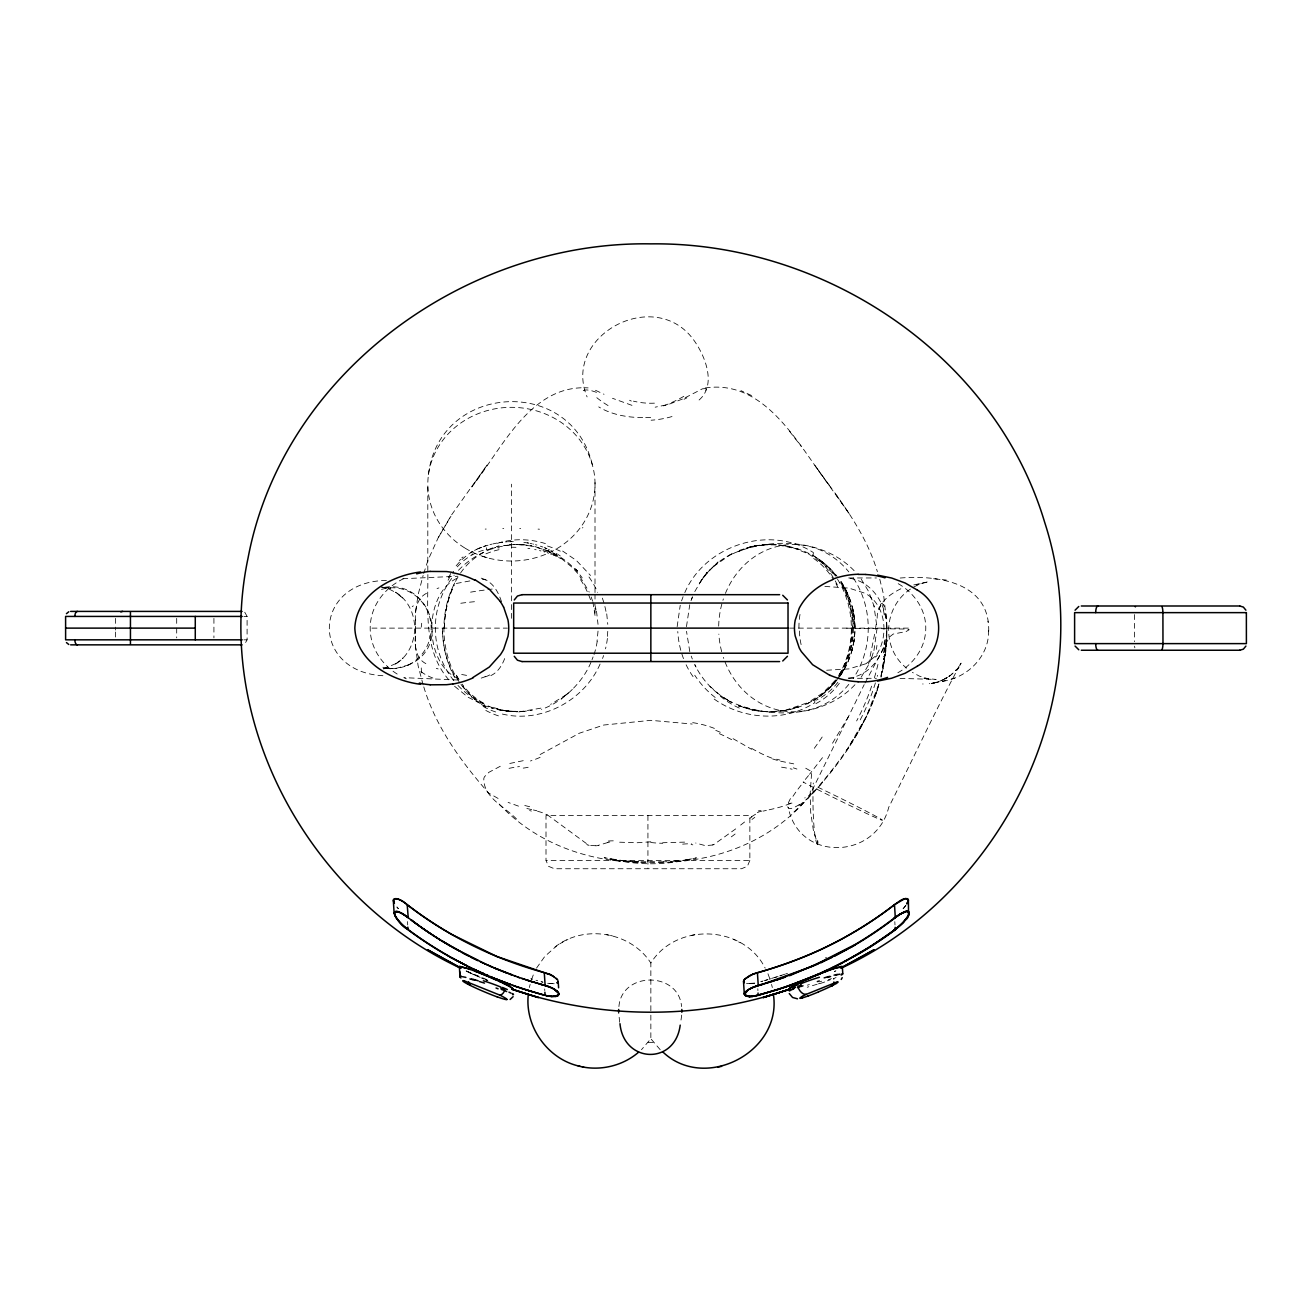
<?xml version="1.0" encoding="UTF-8"?>
<svg xmlns="http://www.w3.org/2000/svg" width="1312" height="1312" viewBox="0 0 1312 1312"><rect width="100%" height="100%" fill="white"/><g stroke="black" fill="none" stroke-linecap="round" stroke-linejoin="round"><path stroke-width="0.75" stroke-dasharray="5 3.75" d="M595.008 599.076L595.008 594.385M647.931 861.722L647.931 860.721M886.863 631.761L886.863 627.956M886.863 632.154L886.83 634.385M425.842 663.626C414.149 657.476 414.69 642.864 415.609 631.613M886.83 634.746L886.715 638.829M415.625 631.072L415.625 623.233M686.471 626.644L689.751 604.766M677.156 626.66L680.239 605.242M415.264 641.158L415.494 634.844M415.543 633.565L415.494 616.427M886.256 645.832L886.781 623.397M883.042 668.497L886.699 639.19M598.026 631.088L597.042 641.158M607.768 631.367L607.194 638.403M415.609 612.77L415.707 611.441M681.699 1015.094L680.502 1023.704M885.895 646.34L886.207 641.584A22.566 3.706 -87.4 0 1 885.879 646.406L881.057 676.156M886.01 647.964L885.567 652.753L885.797 650.818M426.498 593.286C415.97 598.748 414.592 611.95 415.609 622.429M988.625 630.334C989.33 656.361 967.305 678.025 942.262 681.371C940.819 681.797 926.108 684.356 934.341 682.863C938.769 681.666 943.164 680.108 947.002 677.566M415.74 611.064L418.085 594.795L423.12 575.46M884.337 659.805L885.403 652.753L880.795 677.238M876.154 624.446L874.94 632.22M618.92 1006.566C621.757 971.208 678.714 971.208 681.568 1006.566M874.612 634.237L868.544 664.216M884.157 660.904L882.763 668.628M877.138 618.198C876.924 602.93 890.618 593.237 903.296 587.661M749.857 860.377L747.414 866.281L741.51 868.741L554.369 868.741L548.449 866.281L546.005 860.377L546.005 815.523L749.857 815.523L749.857 860.377L546.005 860.377M428.434 474.698C438.946 383.104 571.72 375.117 592.401 465.055M873.923 650.555L877.088 628.12L873.923 605.685M244.754 612.228L247.099 616.427L247.099 639.83L244.754 644.028M529.343 987.51L530.146 984.426M878.991 608.784L879.253 607.817M878.778 684.323L866.691 715.745L846.896 749.972L856.572 734.556M793.973 811.98C831.808 776.458 864.231 733.08 879.466 682.978M878.958 683.929C867.462 725.536 840.992 760.206 813.604 792.481M861.213 677.156L868.741 664.561L872.07 656.361M883.911 658.329L883.484 659.575M423.727 573.557L428.007 560.158L438.159 537.822L450.951 516.206M871.644 657.706L874.251 649.538M875.793 694.376L877.712 688.702M681.568 600.896L683.076 596.698M691.03 600.683L692.523 596.714M592.04 659.657L593.073 656.918M531.524 979.67L533.722 973.766M691.506 599.354L692.293 597.354M590.941 662.347C584.791 677.205 573.787 689.472 561.11 699.132L572.344 689.423M684.815 592.598C705.151 545.202 769.685 524.308 813.342 552.549A8.364 4.149 -59.9 0 0 814.506 556.468A83.624 83.509 -90 0 1 837.171 576.526M866.33 716.811L866.838 715.745M600.076 664.052C583.955 701.33 539.429 724.552 499.823 713.384M694.786 591.581L701.444 580.199L710.005 569.834M808.274 798.139L864.182 684.651M865.002 683.011L889.421 637.042L893.16 634.073L906.133 631.548L909.2 629.744A104.238 4.559 -3.5 0 0 905.69 629.055L843.649 628.136M863.444 722.158L858.934 730.472M848.585 716.401L831.332 745.183M457.97 577.1C440.061 606.488 439.34 645.274 455.33 675.647L459.282 682.027M838.532 675.713C856.457 645.963 855.457 606.538 836.482 577.624M438.421 537.428L451.197 515.436L487.129 464.956L471.795 486.965C502.102 448.474 530.474 384.383 588.12 387.893M839.975 673.892C857.999 646.832 857.999 609.424 839.975 582.364M960.04 664.987L961.089 663.134L959.4 665.971M957.875 668.366C961.122 663.987 956.235 671.367 955.825 672.662C932.258 716.926 911.315 762.567 888.716 807.323C875.776 860.065 798.729 861.984 788.282 807.47M536.526 968.125L544.742 956.497L556.55 945.985M838.991 677.32C859.672 649.588 860.311 608.932 840.188 580.724M958.465 667.644C961.073 664.676 950.692 676.976 944.689 678.96L947.658 677.238M839.549 676.434L844.649 668.464L833.563 684.044L819.328 696.705L825.871 691.49M703.15 577.838L698.771 584.283L706.955 572.36L703.15 577.838C709.743 569.113 718.025 561.667 727.471 556.157C767.028 536.559 823.165 537.641 854.948 571.524M876.76 654.278C888.929 635.598 885.961 605.34 865.625 593.516M959.072 666.447L958.367 667.398M650.85 1015.176L650.85 1038.743L641.47 1049.715M822.476 757.664L809.57 774.277M650.85 1010.666L650.85 963.024C676.238 922.106 743.527 924.845 765.175 968.125M836.466 680.124L828.905 688.538L836.777 678.73M460.545 573.049C468.925 560.65 481.619 551.745 495.854 547.334L489.474 549.712M383.219 668.923L396.536 663.331L395.535 664.052C421.004 648.571 420.988 607.686 395.535 592.188L403.227 598.387L396.536 592.926L389.057 589.022L381.267 586.776M808.504 775.589L804.207 780.771M819.36 786.036L824.92 779.492M875.17 656.344L866.232 663.544M831.792 685.389L836.597 680.01M834.908 680.83L822.69 693.048L808.389 702.412M854.948 684.733C823.756 718.172 769.062 719.304 729.652 701.346M710.924 568.998L718.058 561.995L708.054 571.901M830.512 686.816C812.636 705.856 785.052 714.335 759.386 711.022M804.223 802.255C765.486 844.928 707.594 864.559 650.85 862.082C594.221 864.444 536.329 845.01 497.658 802.386M812.8 793.334L804.732 797.975M699.099 400.012C717.451 384.203 704.38 353.732 692.31 338.135C652.244 286.885 561.995 336.692 587.087 396.896M713.4 566.538L731.637 553.844M951.167 674.647L952.348 673.696M395.535 664.052L403.227 657.87L402.407 658.476M910.446 589.072C883.255 607.292 881.008 648.03 906.641 668.136M740.624 825.084L746.315 820.64M735.688 828.905L713.794 844.584M566.39 694.655L550.581 704.396M751.333 816.851L757.401 813.096M949.002 676.254L950.216 675.385L948.756 676.434M582.922 527.555L582.348 527.932M461.791 557.846L463.087 556.944M559.994 943.705L563.078 941.918M554.976 947.018C584.07 924.042 630.777 931.815 650.85 963.024M897.851 672.761C911.594 665.118 922.516 651.621 925.108 635.877A38.507 31.783 -90 0 0 925.14 620.363C922.32 603.668 910.282 589.58 895.342 582.151M459.249 560.437L460.955 559.437M945.46 678.468L946.493 677.878L945.198 678.616M407.573 665.282C452.902 647.734 430.27 578.822 383.596 587.497L390.779 588.17L379.266 587.038M840.746 581.446A83.624 83.509 -90 0 1 815.834 698.968L806.896 703.954L811.751 701.297M713.105 844.977L705.331 845.65L695.704 843.009M470.762 552.303L472.632 551.319M729.964 554.746L753.416 545.874L739.082 550.482M865.838 663.757L848.979 668.89L824.674 670.366M566.505 940.163L567.948 939.425M403.784 578.608C387.302 586.349 373.854 601.634 370.886 619.904A40.82 33.407 -90 0 0 370.853 636.353C373.608 652.704 384.646 666.857 398.864 675.04M685.208 397.716L702.412 388.828L706.66 388.483M835.35 971.06L834.465 971.503A28.536 2.247 -22.4 0 0 835.924 970.782M913.595 587.104L920.827 583.496L916.694 584.84L928.65 581.659L911.856 585.365M943.623 679.436L942.574 679.944M540.118 754.531L579.379 733.211L603.766 725.028L650.85 720.337L692.228 724.044M550.45 552.204L552.68 551.434M474.518 550.4L476.879 549.285M825.314 958.006L826.445 957.481M682.42 399.061L668.398 404.49L655.164 407.179M785.199 710.35L808.438 702.412M942.032 680.19L939.884 681.076M477.847 548.875L481.701 547.317M500.266 766.274L488.95 772.276L484.538 776.704A130.068 30.192 25.8 0 0 483.8 778.606C483.324 798.565 507.531 808.044 518.404 821.082M836.056 977.538L835.432 977.784A28.815 2.575 -17 0 1 834.153 978.391M471.762 554.336L472.697 553.976M790.726 803.502L782.378 806.404A128.1 52.562 7.8 0 1 773.604 808.766L769.144 809.799M830.316 979.752L827.429 980.802M409.18 664.708L396.65 668.251L383.596 668.759L390.779 668.087L384.81 668.694M483.16 546.776L484.62 546.268M481.242 678.107L485.243 676.697M938.342 681.666L939.162 681.371M785.576 974.012L787.495 973.34M437.044 588.547L438.88 587.924M792.989 708.513L800.763 705.872M779.918 975.898L781.788 975.292M485.096 546.104L488.031 545.185M818.409 983.836L819.623 983.442M817.196 984.23L807.257 987.214M778.082 976.489L774.441 977.637M540.938 708.136L518.273 712.039L532.262 710.317M497.428 543.332C513.861 538.018 531.95 538.773 548.17 544.513M769.144 979.26L770.898 978.736M798.828 706.938L785.675 710.35L770.439 711.744M767.881 979.621L764.01 980.736M765.7 980.261L767.422 979.769M754.761 545.907L746.971 547.727M746.512 547.924L758.238 545.382L769.734 544.185L754.203 546.071L769.98 544.513L762.469 544.841M761.337 981.474L762.649 981.114M760.681 981.671L762.338 981.212M489.983 544.644L491.951 544.136M942.262 681.371L945.378 680.567M951.331 678.944L954.628 678.091M523.226 760.681L509.335 763.551M932.832 683.142L935.636 682.486L929.257 683.7M497.527 547.088L511.532 544.726L502.184 545.89L505.809 545.366M607.948 842.468L598.338 845.338M763.289 811.078L766.356 810.406M492.918 543.906L496.822 543.086M934.554 682.765L932.16 683.273M486.67 549.859L487.654 549.662M691.26 935.456L694.917 934.652M456.363 583.463L470.877 580.74M754.712 983.147L746.249 983.541L751.448 983.639M932.258 683.257L931.438 683.404L932.537 683.208M754.416 983.213L752.088 983.574M686.602 859.852L696.459 857.884L682.42 860.934L691.375 858.852C665.036 865.51 636.664 865.313 610.326 858.852M491.574 548.908L492.558 548.744M499.265 542.676L502.644 542.2L501.2 542.381M386.433 580.429C310.304 581.462 310.304 674.794 386.433 675.828M785.248 710.35L770.554 711.744M650.85 841.796L636.861 842.763L616.919 842.107M675.122 861.213L687.176 859.786M497.937 548.006L499.396 547.842M524.013 544.775L516.354 544.447L533.935 546.235L550.433 551.68M595.681 845.732L589.449 845.404M762.288 544.89L778.065 544.841L770.554 544.513M547.645 983.278L554.304 983.705M402.784 578.723L457.888 576.247M524.833 711.383L506.596 711.252L517.387 711.744L500.085 710.136L491.393 708.021M505.514 541.922L507.416 541.79M663.495 861.902L638.206 861.886M554.189 983.721L548.301 983.377M675.467 861.164L663.314 861.886M485.21 529.097L486.194 529.048M508.351 541.725L514.419 541.643M653.081 1042.351L647.406 1042.351M684.602 842.124L662.691 842.73M510.237 541.659L511.172 541.643M502.791 528.474L503.742 528.457M705.282 387.942C767.422 378.84 799.779 448.13 831.874 488.802L814.572 464.956L849.766 514.534L834.547 492.426C852.062 516.813 868.741 542.61 877.351 571.638M824.871 586.415L848.946 588.104L865.313 593.352M848.7 577.952L876.482 577.969M243.868 616.427L247.099 616.427M372.001 628.12L507.449 628.12M789.66 628.12L908.396 628.12M243.868 639.83L247.099 639.83M848.7 678.304L876.449 678.304M511.795 547.235L515.977 547.317M900.18 578.034C937.588 574.918 989.97 582.118 988.707 631.236M900.016 678.386L936.128 679.436L923.943 678.206L928.781 678.976L919.515 676.188L912.381 672.384M457.888 680.01L404.637 677.697M923.14 683.995L922.631 683.978M519.732 528.474L520.684 528.49M383.596 587.497L391.009 587.792M517.387 711.744L502.152 710.35L511.483 711.514M770.439 544.513C790.414 544.611 810.685 551.417 825.724 564.734M538.051 529.113L539.494 529.195M625.742 861.148L638.386 861.886L614.016 859.77L626.956 861.295L604.225 857.753L620.346 861.213M625.955 861.148L638.518 861.918M758.385 710.891L738.279 705.84L753.629 710.399L769.75 712.039L753.629 710.399L740.165 706.2M933.603 578.756L937.375 579.15M942.246 579.625L946.313 580.035M523.882 542.348L529.179 543.201M785.248 545.907L777.491 544.841L798.5 549.187M527.883 548.35L529.818 548.629M523.849 544.792L522.914 544.66L531.54 545.841L530.606 545.71L546.136 550.187L560.306 557.698L572.524 567.62L578.756 574.574L589.219 592.089M500.085 710.136L501.102 710.284M507.76 711.202L508.794 711.35M754.416 710.235L762.469 711.416M466.596 675.385L458.232 673.86M527.244 542.84L528.211 543.02M534.656 549.498L536.116 549.794M460.988 684.388C471.369 698.984 488.048 708.431 505.694 710.858L488.835 706.299M530.146 543.398L532.098 543.824M535.493 810.439L536.92 810.75M533.377 809.98L535.05 810.34M606.784 934.652L608.26 934.98M610.441 935.456L612.409 935.882M531.721 809.619L526.67 808.454M780.656 761.206L793.711 763.863M785.199 545.907L793.038 547.727M533.066 544.054L533.541 544.168M497.33 709.12L500.069 709.792M539.511 550.581L540.954 550.942M631.974 405.359L612.491 398.29M535.493 544.677L536.952 545.087M541.659 981.835L542.971 982.196M541.02 981.671L542.66 982.114M777.376 760.386L771.85 758.73M487.162 557.731L482.291 556.222M535.985 980.261L537.674 980.736M543.824 551.745L544.792 552.04M530.802 978.736L532.541 979.26M438.142 668.94L436.306 668.333M454.575 686.258L467.892 697.098L484.554 705.676M518.502 806.142L508.105 802.403M547.629 552.942L548.58 553.27M792.989 547.727L808.438 553.844M483.636 705.364L492.312 708.316M540.331 546.153L542.742 547.006M481.242 578.149L485.916 579.871M550.45 553.959L551.384 554.304M544.185 547.563L547.055 548.744M498.084 798.434L488.556 793.006C461.152 761.747 435.781 727.028 423.727 686.734M487.851 980.654L485.128 979.539M545.136 547.94L546.104 548.334M487.244 980.408L486.014 979.9M553.221 555.042L554.14 555.419M715.762 730.358L720.337 732.309M466.301 970.978L487.998 980.08M482.39 978.391L484.03 979.08M482.931 978.621L481.258 977.899M480.176 977.44L477.191 976.128M595.5 390.287L604.028 394.289M477.552 976.292L475.026 975.177M555.501 556.009L556.419 556.419M474.632 974.996L473.124 974.308M473.862 974.636L472.09 973.832M403.784 677.648L406.294 678.796M751.563 395.535L740.936 390.632M548.465 549.367L549.416 549.81M471.762 973.668L466.318 971.142L467.22 971.503M556.911 554.992L547.055 550.318C561.159 555.796 573.377 565.62 582.2 577.838M468.892 972.307L470.877 973.258M550.81 550.482L551.745 550.958M558.633 557.485L560.831 558.6M733.752 939.425L735.196 940.163M738.623 941.918L740.329 942.787M805.732 768.225L811.702 771.62L810.144 793.809L810.701 812.341L813.44 830.644L817.671 844.108M733.08 738.672L751.596 749.3M562.651 551.056L576.411 560.519L590.515 575.46M808.389 553.844L822.739 563.209L834.908 575.427M709.89 686.307L720.747 695.721L731.637 702.412C715.647 694.212 702.461 680.78 694.737 664.577L697.558 669.907M724.29 698.115L731.571 702.412M556.337 553.467L557.223 554.008M558.125 554.55L560.322 555.976M547.104 814.654L587.366 844.239M714.22 699.083C743.182 719.878 784.592 722.256 814.801 702.674A8.364 4.034 58.8 0 1 815.834 698.968M660.215 1049.715L650.85 1038.743M575.394 568.703L577.444 570.9L576.083 569.441M448.819 679.829C422.3 649.424 428.532 607.03 427.81 569.998L427.81 485.801M398.208 908.658L396.946 907.166M836.269 575.476L826.954 565.636L818.426 558.928L829.217 568.211L835.58 576.132M789.43 431.172L801.37 446.523M883.156 604.422L884.255 606.554M861.213 579.1L868.741 591.696L874.251 606.702M692.31 658.985L691.227 656.098M767.963 973.766L770.16 979.67M591.22 597.042L592.516 600.912M423.12 684.831L418.085 665.627L415.396 645.471M879.794 579.297L883.599 594.795L886.781 623.134M871.644 598.551L872.07 599.896M689.8 651.67L686.52 631.318M771.538 984.426L772.342 987.51M592.86 601.847L595.123 616.181L595.008 604.258M596.501 611.08L598.026 624.348M619.674 1022.261L618.657 1012.257M606.734 613.852L607.768 624.315M886.043 613.918L886.863 627.349M817.655 840.238L817.884 842.419M987.92 621.216L987.985 622.101M894.8 921.68L894.997 924.927M757.811 988.756L757.926 990.609M544.693 988.969L544.792 990.609M407.507 921.582L407.704 924.927M415.363 645.192L415.314 644.258M511.631 618.329L511.418 484.177M1134.486 614.574L1134.486 641.683M647.931 815.523L647.931 868.216M595.008 482.554L595.008 592.827M213.922 618.378L213.922 637.878M176.694 618.378L176.694 626.168M176.694 628.12L176.694 637.878M115.554 618.378L115.554 630.072M115.554 632.023L115.554 637.878M1134.847 647.816A7.2 1.509 -90 0 1 1134.585 646.176M905.51 905.624A22.255 7.577 -37.4 0 1 903.017 908.708M470.598 973.16A29.996 2.394 22.3 0 1 467.072 971.454A27.437 2.165 22.4 0 1 465.76 970.814M457.986 685.422A83.624 83.41 -90 0 0 483.308 703.822A8.364 4.723 -63.7 0 1 485.391 707.824M453.854 680.666A83.624 83.41 -90 0 1 454.264 575.066M458.495 570.294A83.624 83.41 -90 0 1 484.325 551.958A8.364 4.822 64.5 0 0 486.539 547.711M483.554 703.117A81.688 63.484 -89.5 0 1 462.152 684.126M459.003 679.518A81.688 63.484 -89.5 0 1 455.592 673.614M495.641 711.957A103.648 79.737 -37.8 0 1 481.832 705.659M454.018 675.008A81.049 64.206 -88.7 0 1 442.538 628.12A84.87 66.961 -88.7 0 0 454.756 677.451M444.342 628.12A80.606 60.762 -87.6 0 1 454.198 585.283M485.932 553.844A103.369 73.029 26.1 0 1 499.15 549.646M448.064 580.248A81.098 65.944 72.7 0 1 453.64 571.343M457.314 566.85A81.098 65.944 72.7 0 1 483.784 550.105M557.387 701.494A93.775 85.493 58.4 0 1 541.479 709.448M597.239 641.191A72.488 56.875 -89.3 0 1 593.221 657.017M594.795 604.734A72.947 57.646 -88.6 0 1 596.288 611.146M580.494 579.625A85.313 68.667 -87.6 0 1 590.794 600.568M542.938 550.548A93.578 83.23 -33 0 1 556.239 556.026M813.653 558.469A80.196 63.517 87.5 0 1 832.808 578.428M835.941 583.643A80.196 63.517 87.5 0 1 837.663 586.89M837.86 682.322A80.754 70.241 71.1 0 1 816.376 700.132M851.8 628.071A78.917 64.632 88.5 0 1 839.483 674.794M841.369 583.988A78.228 63.566 88.6 0 1 852.439 628.087M725.421 593.385A83.624 74.784 -90 0 1 848.798 571.884M853.325 578.018A83.624 74.784 -90 0 1 853.325 678.238M848.798 684.372A83.624 74.784 -90 0 1 723.371 657.345M721.682 651.687A83.624 74.784 -90 0 1 718.845 634.09M718.681 626.136A83.624 74.784 -90 0 1 723.371 598.912M739.263 708.07A100.237 90.298 -56.4 0 1 720.337 696.229M381.513 589.4A40.36 38.72 -90 0 1 431.156 628.12A40.36 38.72 -90 0 1 381.513 666.857M817.786 787.167A50.168 1.23 26.2 0 1 876.252 816.49A50.168 1.23 26.2 0 1 863.64 812.095A50.168 1.23 26.2 0 1 803.124 782.05M817.606 844.715A46.15 5.166 90 0 1 813.276 783.034M815.408 790.332A39.376 8.561 -50.2 0 1 798.893 805.519M817.638 841.32A40.606 1.394 77.9 0 1 817.852 843.518M877.236 655.229A140.597 53.759 68.7 0 1 875.547 657.132M886.551 641.912A189.568 189.568 0 0 1 881.024 677.238M884.436 640.043A76.375 13.743 82.7 0 1 884.14 644.323M884.96 647.603A97.711 20.68 80.1 0 1 883.386 656.459M884.354 647.964A23.403 2.329 -82.9 0 1 883.402 653.327M885.6 645.717A24.305 3.575 -86.9 0 1 884.846 651.785M886.584 639.649A13.743 1.952 -87.3 0 1 886.502 641.322M877.531 675.303A200.605 192.7 -65.1 0 1 877.252 676.336M875.399 682.896A200.605 192.7 -65.1 0 1 859.983 720.304M850.028 578.362A50.168 42.017 -90 0 1 886.732 629.448A50.168 42.017 -90 0 1 847.831 678.156M822.181 737.016A248.87 151.569 -60.8 0 1 814.047 748.66M871.611 686.176A188.912 157.916 -65 0 1 856.621 720.944M877.941 664.43A154.209 102.041 -66.9 0 1 873.825 679.616M876.383 649.391A54.596 0.902 -81.9 0 1 876.957 645.406M879.335 609.211A43.772 5.658 -88.9 0 1 880.401 605.767M880.368 604.848A45.461 6.199 -90 0 1 882.73 603.914M882.976 604.389A57.58 8.151 -88 0 1 883.14 604.635M883.386 610.014A97.81 16.958 -80 0 1 884.665 618.592M792.989 796.286A41 7.626 -46.6 0 1 803.846 781.87M799.582 804.354A40.803 8.315 -45.9 0 1 790.89 797.827M470.582 592.155A335.052 46.1 2.4 0 1 492.164 589.072M460.807 603.258A314.782 59.434 9.8 0 1 477.617 601.437M412.214 606.669A106.764 16.252 72.1 0 1 413.395 605.898M421.267 627.152A110.372 12.497 -76.3 0 1 421.71 623.249M421.906 672.892A314.093 69.52 -17.7 0 1 421.611 664.856M432.878 678.042A336.02 55.662 -6.4 0 1 420.709 671.35M489.671 674.942A50.873 28.667 80.6 0 1 482.012 677.222M504.661 658.591A49.282 27.437 84 0 1 489.835 675.975M490.032 582.774A49.118 24.01 -89.9 0 1 502.25 604.192M482.308 579.215A50.955 28.274 -81.1 0 1 489.376 581.659M798.926 628.12A41.295 21.222 89.1 0 1 800.55 611.589M801.107 644.602A41.394 21.041 89.6 0 1 799.32 628.12M498.412 715.86A103.927 82.525 -35.6 0 1 484.079 709.464M485.67 706.971A86.953 67.617 -89.3 0 1 461.381 684.06M458.265 679.042A86.953 67.617 -89.3 0 1 456.543 675.893M607.407 638.436A75.243 61.467 -89.1 0 1 605.504 648.833M603.586 655.541A75.243 61.467 -89.1 0 1 602.552 658.46M602.356 598.124A76.391 62.779 -88.5 0 1 606.406 613.934M588.99 577.018A89.003 74.21 -87.6 0 1 597.698 592.352M547.53 546.038A105.518 95.612 -34.1 0 1 562.028 552.057M488.146 549.695A104.501 77.178 24.6 0 1 499.036 545.858M448.36 577.739A86.953 71.11 71.9 0 1 452.46 570.884M456.15 565.898A86.953 71.11 71.9 0 1 485.916 545.677M444.276 628.202A84.755 63.944 -87.7 0 1 454.772 582.954M693.048 676.631A77.277 64.6 88.9 0 1 685.979 664.462M683.503 658.624A77.277 64.6 88.9 0 1 677.779 631.531M715.188 697.459A99.614 86.92 -86.3 0 1 694.753 675.237M839.286 683.339A85.985 75.178 69.1 0 1 815.375 703.888M812.358 554.763A86.166 68.618 87.9 0 1 837.335 584.873M852.587 628.169A82.82 67.896 88.3 0 1 840.631 675.516M841.336 581.774A82.508 66.928 88.6 0 1 852.997 628.169M793.334 767.848A161.819 29.668 0.2 0 1 796.925 769.045M781.575 767.176A111.684 23.796 -4.4 0 1 792.12 769.226M779.951 760.074A100.909 40.852 38.3 0 1 776.688 759.222M771.768 758.123A136.956 81.918 55.4 0 1 751.645 748.398M719.304 733.638A194.684 152.963 -11.2 0 1 732.014 739.87M692.703 722.65A92.234 72.619 -11.6 0 1 716.549 729.292M540.101 757.352A110.618 71.242 -60.5 0 1 530.458 760.976M528.162 767.274A102.254 59.073 -53.3 0 1 520.356 768.422M509.023 768.356A100.384 21.222 5.4 0 1 519.486 766.569M529.605 810.521A85.313 2.034 18.5 0 1 531.376 811.078M529.622 806.683A128.412 51.348 -7 0 1 521.471 804.6M537.625 811.341A36.916 8.085 20.2 0 1 539.068 811.685A11.496 3.641 23.7 0 1 546.858 814.768M587.71 845.043A34.555 16.285 2.9 0 1 586.759 844.42M589.104 845.469A9.627 4.051 6.9 0 1 588.071 844.895M598.518 845.42A18.876 6.38 7.3 0 1 595.845 845.83M607.768 842.37A16.662 5.92 15.3 0 1 609.785 842.025M608.292 841.041A38.032 13.3 14.7 0 1 615.64 840.894M650.801 842.484A115.144 105.518 69.5 0 0 660.608 843.222A137.399 123.23 57.7 0 0 662.74 843.288M682.65 844.141A33.194 9.299 -11.7 0 1 691.539 843.813M691.096 844.518A62.861 23.78 -17.7 0 1 692.818 844.83M713.334 844.469A18.663 7.626 -7.8 0 1 712.662 844.862M735.114 834.022A256.594 55.432 -47.3 0 1 731.325 836.859M751.973 819.442A76.047 14.252 -30.9 0 1 754.794 817.36M749.956 818.262A43.919 12.415 -27.4 0 1 751.858 816.868M757.303 812.604A12.661 4.641 -25.1 0 1 763.633 810.668M760.648 810.455A80.59 4.33 -10 0 1 758.205 810.964M788.709 803.502A87.297 8.758 -13.9 0 1 791.956 803.092M608.063 405.572A56.842 18.04 21.7 0 1 596.698 397.618M583.233 390.697A41.262 9.725 34 0 1 597.796 392.878M631.302 401.062A57.006 1.345 24.9 0 1 629.58 400.258M654.426 403.161A54.924 40.442 6.6 0 1 633.434 401.16M686.898 397.848A59.86 16.105 -16.2 0 1 684.044 399.258M706.2 388.91A38.179 5.674 -44.5 0 1 705.758 390.386M683.831 396.322A61.106 22.911 -16.9 0 1 663.003 406.08M672.006 416.544A61.976 36.506 -1.3 0 1 651.129 420.217M650.686 417.364A61.779 31.996 -2.6 0 1 642.683 417.692M642.683 417.544A62.107 35.555 -2.7 0 1 598.731 406.884M458.593 678.566A51.955 35.244 90 0 1 431.812 627.579A51.955 35.244 90 0 1 459.315 577.444M809.34 984.59A27.749 2.673 -17.3 0 1 807.388 985.148M824.674 981.999A30.258 2.706 -17.3 0 1 820.066 983.541M821.673 981.196A30.307 1.755 -17.8 0 1 819.656 981.884M831.447 978.621A26.273 3.706 -14.7 0 1 828.315 979.72M833.628 978.49A8.364 5.33 65.3 0 1 833.776 979.146M833.743 978.49A8.364 5.33 64.9 0 1 833.891 979.162M398.372 908.609A22.616 7.708 36.6 0 1 396.978 906.953M784.789 974.209A401.833 401.833 0 0 1 769.554 979.014M905.952 905.329A22.616 7.708 -36.6 0 1 903.328 908.609M854.391 638.632L851.98 650.342L854.391 638.632M956.448 669.694L955.644 670.58L956.448 669.694M514.452 544.562L509.614 544.824L517.404 544.496L514.452 544.562M845.814 590.039L844.272 587.104L849.012 597.091L845.814 590.039M853.39 611.933L852.308 606.915L854.965 627.349L853.39 611.933M465.055 548.137A83.624 76.867 0 0 0 594.861 489.097A83.624 76.867 0 0 0 474.321 415.297A83.624 76.867 0 0 0 465.055 548.137"/><path stroke-width="1.5" d="M843.682 962.073L858.934 953.758A393.78 393.78 0 0 0 895.309 929.765L903.46 922.484L908.56 915.432L908.396 899.934L907.888 902.23M558.19 981.376L557.01 983.016L558.19 981.343L558.6 987.788M394.174 913.07C395.601 908.773 401.439 913.332 403.932 914.546A18.86 6.134 37.4 0 1 408.048 917.35M404.752 902.869C402.226 900.016 390.435 895.079 394.158 902.984M618.657 1009.436L618.657 1012.257M681.83 1012.257L681.83 1009.436M752.858 974.193L744.839 978.932L743.51 981.13L744.281 982.77L744.15 979.72L749.218 975.866M749.546 996.497L745.61 995.972L744.347 993.906A15.531 4.92 -14.6 0 1 744.593 992.643M528.375 993.791C524.308 1026.476 547.826 1059.604 580.068 1066.328M908.38 900.491L907.773 898.736L905.313 898.556M393.813 902.23C392.157 894.062 404.244 901.934 407.196 904.673A382.71 382.71 0 0 0 452.197 934.669L496.904 956.514L544.283 972.651A14.465 4.756 15.2 0 1 546.399 973.307L547.317 973.619M406.868 928.634C401.095 926.354 384.416 904.657 402.538 913.857A18.073 5.756 37.8 0 1 407.835 917.629M461.152 976.39L460.906 976.374A25.404 1.952 18.5 0 0 459.987 976.653L459.364 966.567L467.498 968.453M680.206 1025.115C675.155 1065.311 623.725 1063.474 619.969 1023.704M842.189 966.993A26.142 2.017 -22.5 0 1 841.484 967.584L842.189 966.96A25.387 1.952 -22.6 0 0 842.222 966.928L834.202 968.453M842.222 977.653L841.238 979.457M514.255 599.961L517.453 596.042L522.028 594.68M787.446 656.295L782.739 660.986M1075.069 610.195L1078.792 606.472M1245.908 646.062L1243.366 649.161L1239.709 650.244M513.107 996.677L510.122 999.482M745.413 992.085L744.38 993.758A13.432 4.248 -14.6 0 0 758.221 995.086C807.88 981.786 855.178 959.384 896.326 928.502M905.493 919.991C909.954 917.285 910.266 908.298 903.624 912.414A13.35 4.477 -38.1 0 0 900.819 913.857L895.309 917.58L894.489 904.64L904.87 898.671M66.453 613.672L68.798 611.753M747.807 990.265L744.691 994.234L748.152 996.398M745.757 992.02L746.446 991.347M917.268 666.234C945.772 649.67 945.755 606.587 917.268 590.023M746.38 991.15L749.004 989.33M638.616 1052.191C622.298 1066.312 598.912 1071.543 578.116 1065.902M895.456 929.519L870.266 946.756L844.879 961.45M900.754 913.841L906.904 911.332L909.216 912.89M855.244 944.82L850.766 947.428M749.283 989.314L752.088 987.756M917.268 666.234L905.182 673.236L891.635 678.238L877.564 681.125M749.48 989.215L750.694 988.543M850.307 947.576L834.776 956.071M847.978 948.888L820.771 962.893M840.779 968.141L874.12 949.74L841.369 967.715M842.435 967.567C1004.631 892.291 1100.85 694.934 1044.696 522.389C994.709 354.65 823.132 241.687 650.85 243.868C466.039 240.703 282.785 372.969 248.017 558.207C213.184 722.65 309.156 896.949 459.266 967.567M843.468 962.319L840.106 963.943M842.288 962.942L838.909 964.55M838.778 964.746L832.07 967.944M749.595 975.669L754.187 973.684M837.597 965.337L830.939 968.502M831.841 957.448L789.578 975.718M751.087 988.346L752.284 987.674M473.074 677.402L489.327 667.037L500.413 654.688A51.43 46.117 -89.1 0 0 503.71 649.21L507.99 636.336A40.82 36.9 90 0 0 507.974 619.92L503.644 607.095M798.647 983.114L789.955 987.674L789.201 989.117M829.807 969.043L830.676 968.748M802.108 981.491L796.4 984.197A28.962 2.034 -22.6 0 0 794.055 985.378L789.053 989.133M829.545 969.289L822.968 972.225M828.397 969.83L821.82 972.75M799.418 982.737L803.124 981.015M802.731 981.196L805.092 980.13M818.442 963.844L776.606 980.162M804.748 980.294L806.306 979.588M820.672 973.258L821.64 972.963M792.382 988.641L795.646 987.264M805.88 979.785L820.738 973.504M820.541 973.455L782.969 987.936M807.028 979.277L810.062 977.948M819.442 973.947L790.267 985.558L760.058 994.824M752.498 987.69L753.465 987.165M752.678 987.608L753.662 987.083M810.964 977.555L812.046 977.096M816.179 975.357L818.065 974.586M832.694 579.691C820.115 584.594 808.569 592.975 801.353 604.553A47.79 42.935 -89.2 0 0 799.221 608.26L795.154 620.379A38.507 34.85 90 0 0 795.17 635.877L799.254 647.964A47.79 42.837 88.9 0 0 801.402 651.67L812.62 664.708L829.971 675.434M819.131 974.144L823.182 972.52M821.706 973.11L830.611 969.716M823.952 972.225L827.921 970.7M753.039 974.111C786.511 964.599 819.328 952.217 849.487 934.685A382.71 382.71 0 0 0 894.489 904.657C898.343 902.279 904.69 895.883 908.396 899.934M801.353 985.082L797.827 986.411A8.364 5.182 63.9 0 0 806.388 994.299L837.122 981.917M754.58 986.837L763.387 984.115M830.25 969.847L831.726 969.306M831.349 969.437L833.743 968.6M755.318 986.575L758.254 985.656L757.418 972.651A399.652 399.652 0 0 0 797.647 959.384A388.172 388.172 0 0 0 894.522 904.69M832.431 969.06L839.778 966.764M785.412 977.112L760.14 985.115M754.613 973.537L757.418 972.684M780.738 988.789L754.088 996.169M512.123 989.33C601.29 1019.719 700.739 1020.047 789.791 989.051M774.113 980.884L758.205 985.296M763.568 997.546L789.578 989.33M789.48 989.33L763.108 997.546L788.463 989.674M765.552 983.229L812.423 966.255L855.08 944.525A382.415 382.415 0 0 0 895.292 917.252M758.172 995.332L752.875 996.333M757.91 995.513L758.074 993.02M663.085 1052.191C705.266 1092.06 782.772 1051.781 773.309 993.791M717.959 1067.115L721.616 1066.328M420.66 571.95C390.927 575.624 356.224 594.812 354.83 628.12C356.224 661.445 390.927 680.633 420.66 684.306M840.32 966.632L841.222 966.468M555.763 996.398L558.978 993.873L558.322 995.595L555.78 996.513L546.497 995.71M553.041 996.431L557.485 995.824L558.781 994.102M555.452 996.316L553.254 996.431M752.908 996.464L751.317 996.464M752.432 996.513L750.907 996.48M430.172 571.442L446.49 571.556A109.519 94.087 76.7 0 1 452.919 572.524M750.89 996.644L749.66 996.661M858.081 574.394L865.789 574.426M750.497 996.497L749.464 996.661M522.094 594.68L779.607 594.68M1081.285 605.996L1239.774 605.996M70.651 611.408L242.064 611.408M242.195 616.427L65.6 616.427L65.616 639.83L242.195 639.83M65.6 628.12L195.291 628.12M513.664 628.12L788.036 628.12M70.651 644.848L242.064 644.848M1081.285 650.244L1239.774 650.244M522.094 661.576L779.607 661.576M749.726 996.497L748.02 996.579M797.516 998.826L792.546 997.464L789.266 993.545M858.081 681.846L865.789 681.83A101.631 87.674 79.6 0 0 887.601 677.386M552.5 996.562L550.171 996.431M552.221 996.628L551.352 996.562M430.172 684.815L446.49 684.7A109.519 94.169 -77.2 0 0 452.935 683.831M549.81 996.316L546.645 995.808M549.269 996.234L546.842 995.775M1239.709 605.996L1243.366 607.079L1245.908 610.195M522.028 661.576L517.453 660.215L514.255 656.295M877.58 575.132L891.635 578.018L905.182 583.02L917.268 590.023M464.169 980.769L499.462 994.972A5.018 3.165 -63.8 0 0 504.71 989.822L500.954 988.33M582.249 1066.787L583.742 1067.115M546.563 995.562L543.48 995.004M545.726 995.513L541.528 994.266M545.087 995.201L544.89 992.2M547.94 986.46L545.054 985.607A14.153 4.658 15.2 0 0 544.283 985.41M544.316 985.246A14.301 4.658 15 0 1 545.087 985.443L548.236 986.608M543.266 994.89L520.733 988.182M557.026 991.068A15.695 5.1 15 0 0 545.12 985.361L544.283 972.651A399.652 399.652 0 0 1 504.054 959.384A388.172 388.172 0 0 1 407.163 904.69L406.851 904.411M545.087 985.427L538.182 983.606M541.495 994.414L534.46 992.249M543.25 984.918L525.505 979.687M543.201 985.082L539.527 984.033M544.283 972.684L548.646 974.111M536.182 992.905L537.953 993.414M537.74 983.344L530.376 981.294M530.934 991.2L534.41 992.397M532.639 991.872L525.653 989.56M534.082 982.262L526.752 980.13M529.13 990.806L516.928 986.673M512.221 989.33L538.576 997.546M528.621 980.556L521.75 978.424M511.893 989.051L538.117 997.546M522.11 988.576L523.865 989.15M523.636 979.064L524.98 979.375M518.847 987.542L520.356 988.002M523.176 978.768L519.831 977.768M468.22 968.699L460.118 966.436A24.83 1.902 22.7 0 0 459.38 966.813L461.02 968.125M518.617 987.411L515.009 986.23M467.958 968.6L470.336 969.437M512.73 985.214L516.879 986.821M517.912 977.112L519.503 977.702L513.992 975.718M468.925 968.945L477.732 972.225M513.058 985.558L514.78 986.099M512.68 985.361L490.426 976.784M515.96 976.276L493.492 967.649M547.514 973.684C551.188 973.045 561.766 984.18 556.222 978.342M548.318 986.591L550.712 987.592M504.398 982.163L510.647 984.476M508.498 983.852L510.598 984.607M511.729 974.75L505.366 972.52M509.564 974.127L511.664 974.914M506.416 983.082L500.249 980.556M474.977 971.159L479.979 973.11M507.514 973.176L501.184 970.88M502.266 981.491L496.133 978.916M478.503 972.52L483.866 974.668M503.332 971.552L494.936 968.305M548.842 974.193L552.106 975.669M498.134 979.884L486.08 974.914M480.963 973.504L487.769 976.292M499.167 969.88L490.803 966.534M484.554 974.964L486.506 975.767M494.017 978.211L489.917 976.505M487.523 976.194L495.821 979.785M488.572 976.636L490.737 977.555M492.935 967.272L489.212 965.796M399.635 912.332C386.368 909.347 403.391 927.764 407.999 929.486A393.78 393.78 0 0 0 446.769 954.89L449.114 956.235M485.899 974.603L487.933 975.488L480.569 972.454M492.41 978.276L493.542 978.768M484.882 963.844L490.885 966.386M494.148 979.047L501.446 982.344M551.04 987.674L552.139 988.248M488.818 965.484L482.685 962.844M482.718 973.209L483.866 973.717L478.142 971.126M479.438 971.946L480.372 972.307M498.576 981.015L499.593 981.491M484.718 963.648L453.017 947.576A382.71 382.71 0 0 1 408.016 917.547L402.571 913.841M479.224 971.782L473.78 969.289M474.731 969.519L478.093 971.257M500.102 981.72L505.284 984.197A29.077 2.034 22.6 0 1 507.088 985.099L509.63 986.427M480.258 961.762L482.603 962.86M476.945 970.732L472.468 968.436M503.054 983.114L504.448 983.787M472.632 968.748L473.534 969.109M477.978 960.499L463.989 953.66M477.912 960.646L470.91 957.219M472.402 968.568L470.352 967.633M471.27 968.026L469.073 966.796M469.188 967.075L470.139 967.469M505.087 984.082L508.449 985.788M469.024 966.928L450.36 957.17M465.711 965.107L467.892 966.37M466.76 965.796L462.119 963.27M464.448 964.632L458.544 961.401M468.679 955.89L461.709 952.43M1078.792 649.784L1075.069 646.062M782.739 595.271L787.446 599.961M68.798 644.504L66.453 642.585M552.877 988.543L553.762 989.084M460.856 962.778L452.624 958.203M467.679 984.033L468.696 984.574A24.223 1.886 22.7 0 0 470.09 985.279M475.223 579.904L489.327 589.203L500.413 601.568M553.074 988.641L553.959 989.199M401.046 912.972L402.259 913.644M508.81 985.984L510.188 986.739M552.467 975.866L554.172 976.85M456.1 960.253L457.281 960.892M461.791 952.282L438.585 938.982M454.92 959.613L449.18 956.514M460.332 967.715L427.581 949.74L459.626 967.436M459.495 951.052L452.706 947.248M450.213 957.022L451.377 957.678M510.04 986.657L513.172 988.953L510.548 986.952M447.982 955.825L449.032 956.366M447.868 955.694L444.391 953.758A393.78 393.78 0 0 1 408.016 929.765L407.852 927.108M554.107 989.215L558.961 993.742M450.459 945.952L441.586 940.655M554.304 989.33L558.65 992.872A16.252 5.182 15.2 0 0 557.157 991.085M440.143 939.753L435.699 937.145M437.24 937.932L432.812 935.292M434.354 936.079L428.532 932.438M431.484 934.193L425.695 930.503M427.204 931.34L422.874 928.552M424.383 929.388L420.676 927.01M422.251 927.896L417.757 924.911M419.315 925.813L415.576 923.32M405.359 903.296L406.294 903.984M417.134 924.238L413.411 921.713M414.969 922.648L411.263 920.089M412.804 921.04L411.361 919.958M408.212 917.531L407.196 904.64M459.348 966.665L459.397 966.796A25.42 1.952 22.6 0 0 459.626 967.092M842.32 966.567L842.812 973.963A25.305 1.968 -17.1 0 0 841.927 973.684M895.161 927.322L895.309 929.765M743.494 981.343L744.314 994.234M393.305 899.999L394.108 912.89M459.692 971.569L459.987 976.587M650.85 595.238L650.85 661.018M195.275 616.427L195.275 639.83M130.446 612.31L130.446 643.93M120.884 611.966A5.018 3.969 -90 0 1 122.705 611.408M1161.956 649.653A7.101 1.492 -90 0 0 1162.973 643.634L1162.908 612.638A7.101 1.492 90 0 0 1161.956 606.603M1095.684 612.638A6.642 2.181 -90 0 1 1097.865 605.996M1097.865 650.244A6.642 2.181 -90 0 1 1095.684 643.618M1135.323 606.882A7.2 1.509 -90 0 1 1135.47 606.62M74.85 616.427A5.018 2.591 -90 0 1 77.457 611.408M77.457 644.848A5.018 2.591 90 0 1 74.85 639.83M858.081 681.699A101.45 87.543 77 0 1 830.004 675.27M832.579 579.215A101.86 88.347 -79.7 0 1 858.081 574.246M865.772 574.541A101.221 87.346 -77 0 1 884.993 577.838M452.902 572.803A100.056 86.084 77.5 0 1 475.092 580.314M500.348 601.618A51.43 45.953 88.6 0 1 503.562 607.144M473.206 677.812A101.073 87.543 -80.4 0 1 452.952 683.995M430.188 684.733A106.649 91.578 -76.6 0 1 419.332 683.093M416.675 573.852A107.502 92.332 78.2 0 1 430.172 571.392M908.15 900.721A22.255 7.577 -37.4 0 1 906.805 903.64M460.676 967.961A27.437 2.165 22.4 0 1 459.479 967.042M841.55 966.452A24.83 1.902 -22.7 0 1 842.304 966.813M745.068 992.561A15.957 4.953 -15.9 0 1 758.238 985.394M895.506 917.514A382.809 382.792 0 0 1 850.373 947.641M501.2 989.33A29.258 2.985 17.1 0 1 502.939 990.002M499.675 995.037A24.338 1.722 22.9 0 1 504.152 997.382A21.73 1.574 22.7 0 1 506.842 999.449M496.034 988.002A27.978 1.164 20.7 0 1 498.117 988.822M504.382 990.609A27.257 1.804 19.2 0 1 506.678 991.577M508.958 992.167A26.65 1.804 19.5 0 1 510.975 993.135M512.27 993.545A25.748 1.853 19.1 0 1 513.369 994.381M513.5 994.414A25.518 1.886 18.3 0 1 512.549 994.611M506.924 999.482A21.205 1.525 22.8 0 1 497.15 996.808M497.478 997.005A24.223 1.886 22.8 0 1 485.243 992.184A24.042 1.837 22.7 0 1 469.893 985.23M470.188 985.312A5.018 3.247 -63.3 0 1 468.696 981.901M467.384 983.918A22.156 1.722 22.7 0 1 462.808 980.999A20.369 1.558 23 0 1 463.546 980.671M463.874 980.736A20.861 1.591 22.9 0 1 464.3 980.818M460.988 977.932A27.011 2.329 17.5 0 1 459.872 976.784M460.906 976.308A26.142 1.968 18.2 0 1 461.348 976.325M462.398 976.702A25.371 1.87 17.9 0 1 465.891 977.407M469.893 978.932A26.158 1.492 16.7 0 1 472.681 979.654M471.484 979.129A26.748 1.476 17.2 0 1 475.042 980.113M473.238 979.359A27.552 2.23 18.2 0 1 478.175 980.786M479.372 981.524A28.552 1.82 18 0 1 484.489 983.114M483.357 980.769A29.668 4.034 18.3 0 1 500.987 987.149M502.463 987.46A30.045 3.657 17.3 0 1 507.35 989.543M801.14 986.476A29.028 2.657 -16.5 0 1 803.01 985.82M802.108 996.48A21.107 1.492 -22.9 0 1 806.191 994.348M797.762 987.706A27.027 1.656 -18.4 0 1 799.91 986.87M792.284 989.33A26.125 1.706 -18.5 0 1 794.055 988.559M789.365 991.036A25.863 1.755 -18.9 0 1 793.088 989.1M833.874 982.18A8.364 5.33 65.3 0 1 831.349 986.05A8.364 5.33 64.9 0 0 833.973 982.278M831.48 986.017A21.894 1.706 -22.7 0 1 818.442 991.888M802.288 997.907A18.007 1.296 -22.7 0 1 802.321 996.415M808.126 995.956A18.548 1.345 -22.7 0 1 802.239 997.924M818.458 991.938A21.107 1.656 -22.9 0 1 807.815 996.136M831.578 985.952A21.09 1.656 -22.7 0 0 832.464 985.509L833.268 985.099A20.254 1.591 -22.8 0 0 836.236 983.475M836.203 983.492A19.057 1.476 -22.9 0 0 836.876 983.082A18.204 1.41 -22.9 0 0 838.024 982.18A17.138 1.312 -23.1 0 0 837.45 981.884M842.484 974.275A26.322 1.984 -17.7 0 1 841.172 975.095M835.941 974.947A25.223 1.87 -16.5 0 1 839.959 974.193M834.055 975.144A26.043 2.083 -17.2 0 1 837.302 974.439M827.167 977.407A26.83 1.574 -16.3 0 1 830.627 976.505M824.149 977.866A28.06 2.591 -17.7 0 1 829.578 976.374M817.327 981.573A28.995 0.853 -16.5 0 1 819.328 980.982M800.189 984.033A30.078 4.412 -17.6 0 1 819.41 977.26M793.202 986.657A30.307 3.69 -16.4 0 1 798.073 984.558M408.18 929.503A22.255 7.577 37.4 0 1 394.354 913.628M893.849 918.416A21.238 6.658 -37.2 0 1 895.309 917.285M895.407 917.4A16.777 5.314 -37.2 0 1 904.148 911.955M904.198 911.856A10.939 3.657 -37.5 0 1 909.167 912.726A17.663 5.92 -37.1 0 1 904.64 920.384M904.87 920.368A24.19 8.331 -36.1 0 1 900.819 924.55A22.337 7.577 -36.1 0 1 895.227 929.191A19.582 6.593 -36 0 1 893.702 930.405M905.116 920.073A21.894 7.38 -36.6 0 1 893.816 930.454M893.931 918.58A18.745 6.216 -38 0 1 900.868 913.611M394.436 903.263A22.616 7.708 36.6 0 1 393.928 902.279M907.756 902.279A22.616 7.708 -36.6 0 1 906.969 903.771M788.036 603.044L513.664 603.044L513.664 653.212L788.036 653.212L788.02 603.044M1246.4 612.638L1074.61 612.638L1074.61 643.618L1246.4 643.618L1246.367 612.638"/></g></svg>
